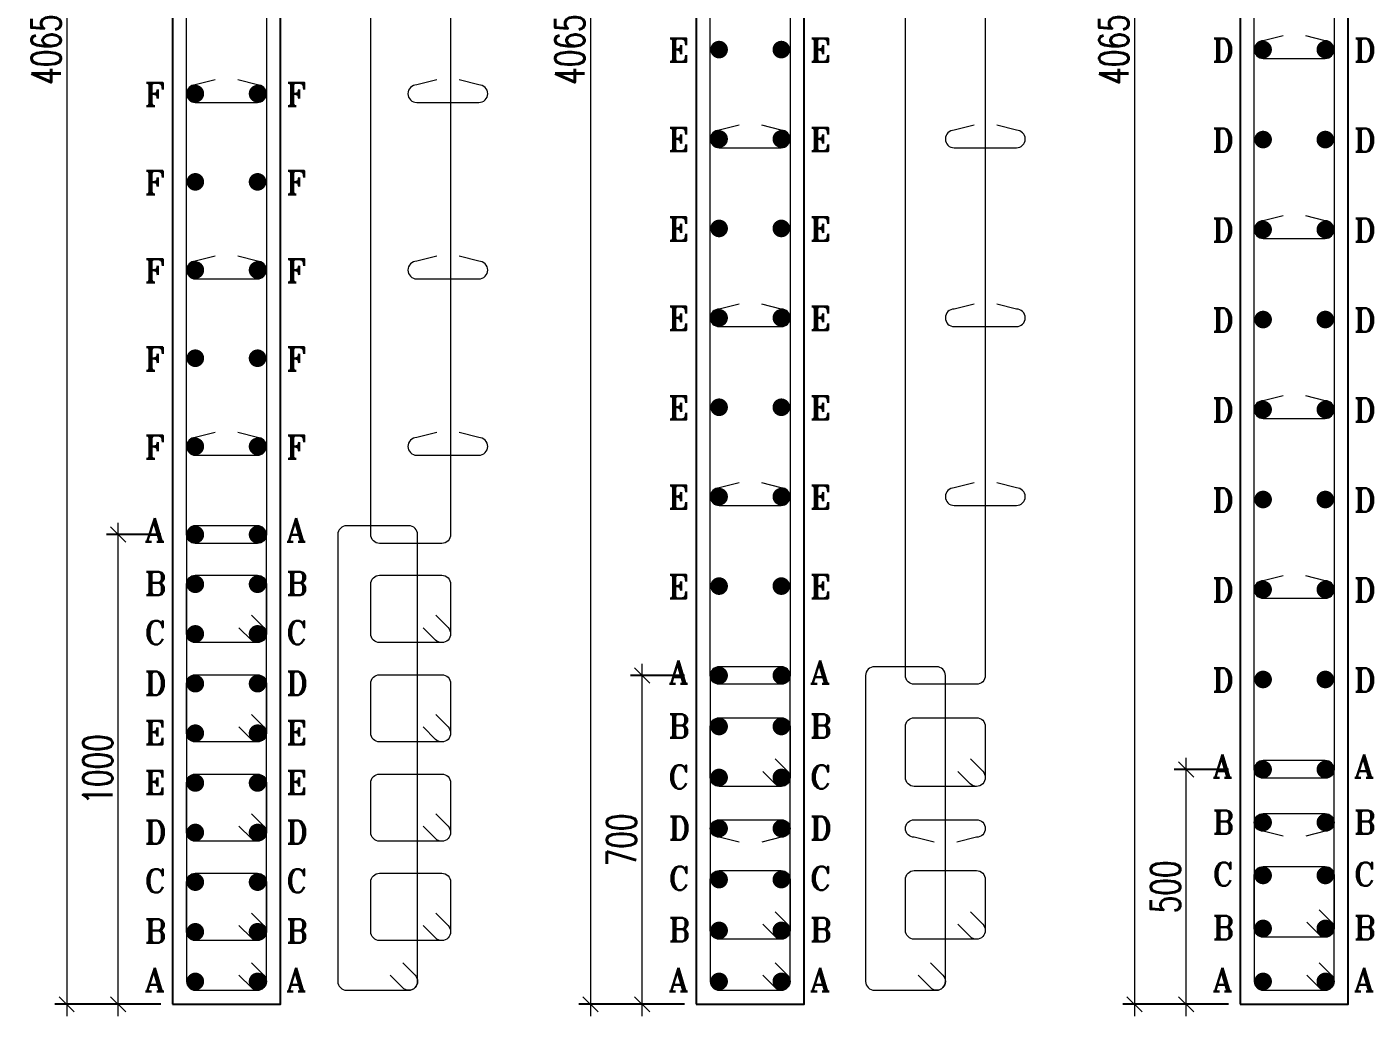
# Model space of a CAD drawing. Header units: millimetres. Extents: x 1123469 to 1752051, y -126924 to 196924.
# Drawn here: x 1589456 to 1600922, y -111796 to -103373 of the extents above; entities that cross this region are included whole.
import ezdxf

# ---------------------------------------------------------------- set-up
doc = ezdxf.new("R2010")
doc.units = ezdxf.units.MM
doc.header["$LTSCALE"] = 500
doc.header["$MEASUREMENT"] = 0
doc.header["$PDMODE"] = 34
doc.layers.get('Defpoints').update_dxf_attribs({"lineweight": 0})
doc.layers.add('DIAMENTION', color=1, linetype='Continuous', lineweight=0)
doc.layers.add('STEEL', color=7, linetype='Continuous', lineweight=20)
for name, color, linetype in [('Reinf', 4, 'Continuous'), ('S-TEXT', 3, 'Continuous'), ('TOWER AREA COLUMN.', 6, 'Continuous')]:
    doc.layers.add(name, color=color, linetype=linetype)
doc.styles.add('2MM', font='romans.shx', dxfattribs={"width": 0.7})
doc.styles.add('ROMANT', font='romant__.ttf', dxfattribs={"width": 0.9, "height": 600})
doc.dimstyles.new('SHUIB', dxfattribs={"dimtxt": 200, "dimasz": 180, "dimexe": 100, "dimexo": 250, "dimgap": 50, "dimtad": 2, "dimdec": 0, "dimzin": 1, "dimdsep": 46, "dimtxsty": '2MM', "dimblk": 'OBLIQUE', "dimcen": 0, "dimdle": 100, "dimclrd": 1, "dimclre": 1, "dimclrt": 3, "dimadec": 0, "dimazin": 0, "dimtfac": 1, "dimtdec": 0, "dimtix": 1, "dimtmove": 2, "dimatfit": 3, "dimfxl": 1, "dimtolj": 1, "dimlwd": -1, "dimarcsym": 0})

# ---------------------------------------------------------------- blocks, each defined once
blk = doc.blocks.new('_Oblique')
at = {"color": 0, "linetype": 'ByBlock', "lineweight": -2}
blk.add_line((-0.5, -0.5), (0.5, 0.5), dxfattribs=at)
blk = doc.blocks.new('*D299')
at = {"layer": 'Defpoints', "color": 0, "ltscale": 100, "transparency": 16777216}
for p in [(1590696, -95436), (1589795, -111696), (1590696, -111696)]:
    blk.add_point(p, dxfattribs=at)
at = {"layer": 'DIAMENTION', "color": 1, "ltscale": 100, "transparency": 16777216}
blk.add_line((1589795, -95336), (1589795, -111796), dxfattribs=at)
at = {"layer": 'DIAMENTION', "color": 1, "lineweight": -2, "ltscale": 100, "transparency": 16777216}
for p, q in [((1590596, -95436), (1589695, -95436)), ((1590596, -111696), (1589695, -111696))]:
    blk.add_line(p, q, dxfattribs=at)
at = {"layer": 'DIAMENTION', "color": 1, "ltscale": 100, "transparency": 16777216, "xscale": 130, "yscale": 130, "zscale": 130}
for p, rotation in [((1589795, -95436), 90), ((1589795, -111696), 270)]:
    blk.add_blockref('_Oblique', p, dxfattribs=dict(at, rotation=rotation))
at = {"layer": 'DIAMENTION', "color": 3, "ltscale": 100, "transparency": 16777216, "insert": (1589620, -103566), "char_height": 250, "attachment_point": 5, "rotation": 90, "style": '2MM'}
blk.add_mtext('\\A1;4065', dxfattribs=at)
blk = doc.blocks.new('*D797')
at = {"layer": 'Defpoints', "color": 0, "ltscale": 100, "transparency": 16777216}
for p in [(1595157, -95436), (1594256, -111696), (1595157, -111696)]:
    blk.add_point(p, dxfattribs=at)
at = {"layer": 'DIAMENTION', "color": 1, "ltscale": 100, "transparency": 16777216}
blk.add_line((1594256, -95336), (1594256, -111796), dxfattribs=at)
at = {"layer": 'DIAMENTION', "color": 1, "lineweight": -2, "ltscale": 100, "transparency": 16777216}
for p, q in [((1595057, -95436), (1594156, -95436)), ((1595057, -111696), (1594156, -111696))]:
    blk.add_line(p, q, dxfattribs=at)
at = {"layer": 'DIAMENTION', "color": 1, "ltscale": 100, "transparency": 16777216, "xscale": 130, "yscale": 130, "zscale": 130}
for p, rotation in [((1594256, -95436), 90), ((1594256, -111696), 270)]:
    blk.add_blockref('_Oblique', p, dxfattribs=dict(at, rotation=rotation))
at = {"layer": 'DIAMENTION', "color": 3, "ltscale": 100, "transparency": 16777216, "insert": (1594081, -103566), "char_height": 250, "attachment_point": 5, "rotation": 90, "style": '2MM'}
blk.add_mtext('\\A1;4065', dxfattribs=at)
blk = doc.blocks.new('*D819')
at = {"layer": 'Defpoints', "color": 0, "ltscale": 100, "transparency": 16777216}
for p in [(1590234, -107696), (1590696, -107696), (1590696, -111696)]:
    blk.add_point(p, dxfattribs=at)
at = {"layer": 'DIAMENTION', "color": 1, "ltscale": 100, "transparency": 16777216}
blk.add_line((1590234, -111796), (1590234, -107596), dxfattribs=at)
at = {"layer": 'DIAMENTION', "color": 1, "lineweight": -2, "ltscale": 100, "transparency": 16777216}
for p, q in [((1590596, -107696), (1590134, -107696)), ((1590596, -111696), (1590134, -111696))]:
    blk.add_line(p, q, dxfattribs=at)
at = {"layer": 'DIAMENTION', "color": 1, "ltscale": 100, "transparency": 16777216, "xscale": 130, "yscale": 130, "zscale": 130}
for p, rotation in [((1590234, -107696), 90), ((1590234, -111696), 270)]:
    blk.add_blockref('_Oblique', p, dxfattribs=dict(at, rotation=rotation))
at = {"layer": 'DIAMENTION', "color": 3, "ltscale": 100, "transparency": 16777216, "insert": (1590059, -109696), "char_height": 250, "attachment_point": 5, "rotation": 90, "style": '2MM'}
blk.add_mtext('\\A1;1000', dxfattribs=at)
blk = doc.blocks.new('*D820')
at = {"layer": 'Defpoints', "color": 0, "ltscale": 100, "transparency": 16777216}
for p in [(1594696, -108896), (1595157, -108896), (1595157, -111696)]:
    blk.add_point(p, dxfattribs=at)
at = {"layer": 'DIAMENTION', "color": 1, "ltscale": 100, "transparency": 16777216}
blk.add_line((1594696, -111796), (1594696, -108796), dxfattribs=at)
at = {"layer": 'DIAMENTION', "color": 1, "lineweight": -2, "ltscale": 100, "transparency": 16777216}
for p, q in [((1595057, -108896), (1594596, -108896)), ((1595057, -111696), (1594596, -111696))]:
    blk.add_line(p, q, dxfattribs=at)
at = {"layer": 'DIAMENTION', "color": 1, "ltscale": 100, "transparency": 16777216, "xscale": 130, "yscale": 130, "zscale": 130}
for p, rotation in [((1594696, -108896), 90), ((1594696, -111696), 270)]:
    blk.add_blockref('_Oblique', p, dxfattribs=dict(at, rotation=rotation))
at = {"layer": 'DIAMENTION', "color": 3, "ltscale": 100, "transparency": 16777216, "insert": (1594521, -110296), "char_height": 250, "attachment_point": 5, "rotation": 90, "style": '2MM'}
blk.add_mtext('\\A1;700', dxfattribs=at)
blk = doc.blocks.new('*D1258')
at = {"layer": 'Defpoints', "color": 0, "ltscale": 100, "transparency": 16777216}
for p in [(1599790, -95436), (1598890, -111696), (1599790, -111696)]:
    blk.add_point(p, dxfattribs=at)
at = {"layer": 'DIAMENTION', "color": 1, "ltscale": 100, "transparency": 16777216}
blk.add_line((1598890, -95336), (1598890, -111796), dxfattribs=at)
at = {"layer": 'DIAMENTION', "color": 1, "lineweight": -2, "ltscale": 100, "transparency": 16777216}
for p, q in [((1599690, -95436), (1598790, -95436)), ((1599690, -111696), (1598790, -111696))]:
    blk.add_line(p, q, dxfattribs=at)
at = {"layer": 'DIAMENTION', "color": 1, "ltscale": 100, "transparency": 16777216, "xscale": 130, "yscale": 130, "zscale": 130}
for p, rotation in [((1598890, -95436), 90), ((1598890, -111696), 270)]:
    blk.add_blockref('_Oblique', p, dxfattribs=dict(at, rotation=rotation))
at = {"layer": 'DIAMENTION', "color": 3, "ltscale": 100, "transparency": 16777216, "insert": (1598715, -103566), "char_height": 250, "attachment_point": 5, "rotation": 90, "style": '2MM'}
blk.add_mtext('\\A1;4065', dxfattribs=at)
blk = doc.blocks.new('*D1256')
at = {"layer": 'Defpoints', "color": 0, "ltscale": 100, "transparency": 16777216}
for p in [(1599329, -109696), (1599790, -109696), (1599790, -111696)]:
    blk.add_point(p, dxfattribs=at)
at = {"layer": 'DIAMENTION', "color": 1, "ltscale": 100, "transparency": 16777216}
blk.add_line((1599329, -111796), (1599329, -109596), dxfattribs=at)
at = {"layer": 'DIAMENTION', "color": 1, "lineweight": -2, "ltscale": 100, "transparency": 16777216}
for p, q in [((1599690, -109696), (1599229, -109696)), ((1599690, -111696), (1599229, -111696))]:
    blk.add_line(p, q, dxfattribs=at)
at = {"layer": 'DIAMENTION', "color": 1, "ltscale": 100, "transparency": 16777216, "xscale": 130, "yscale": 130, "zscale": 130}
for p, rotation in [((1599329, -109696), 90), ((1599329, -111696), 270)]:
    blk.add_blockref('_Oblique', p, dxfattribs=dict(at, rotation=rotation))
at = {"layer": 'DIAMENTION', "color": 3, "ltscale": 100, "transparency": 16777216, "insert": (1599154, -110696), "char_height": 250, "attachment_point": 5, "rotation": 90, "style": '2MM'}
blk.add_mtext('\\A1;500', dxfattribs=at)

msp = doc.modelspace()

# ---------------------------------------------------------------- linework, layer by layer
at = {"layer": 'Reinf', "color": 4, "linetype": 'ByBlock', "const_width": 75}
for points in [[(1595351.8, -103528.6, 1), (1595351.8, -103603.6, 1)], [(1595881.8, -103528.6, -1), (1595881.8, -103603.6, -1)], [(1599985.3, -103528.6, 1), (1599985.3, -103603.6, 1)], [(1600515.3, -103528.6, -1), (1600515.3, -103603.6, -1)], [(1590890.6, -103904, 1), (1590890.6, -103979, 1)], [(1591420.6, -103904, -1), (1591420.6, -103979, -1)], [(1595351.8, -104290, 1), (1595351.8, -104365, 1)], [(1595881.8, -104290, -1), (1595881.8, -104365, -1)], [(1599985.3, -104294.8, 1), (1599985.3, -104369.8, 1)], [(1600515.3, -104294.8, -1), (1600515.3, -104369.8, -1)], [(1590890.6, -104654.9, 1), (1590890.6, -104729.9, 1)], [(1591420.6, -104654.9, -1), (1591420.6, -104729.9, -1)], [(1595351.8, -105051.4, 1), (1595351.8, -105126.4, 1)], [(1595881.8, -105051.4, -1), (1595881.8, -105126.4, -1)], [(1599985.3, -105061.1, 1), (1599985.3, -105136.1, 1)], [(1600515.3, -105061.1, -1), (1600515.3, -105136.1, -1)], [(1590890.6, -105405.8, 1), (1590890.6, -105480.8, 1)], [(1591420.6, -105405.8, -1), (1591420.6, -105480.8, -1)], [(1595351.8, -105812.9, 1), (1595351.8, -105887.9, 1)], [(1595881.8, -105812.9, -1), (1595881.8, -105887.9, -1)], [(1599985.3, -105827.3, 1), (1599985.3, -105902.3, 1)], [(1600515.3, -105827.3, -1), (1600515.3, -105902.3, -1)], [(1590890.6, -106156.8, 1), (1590890.6, -106231.8, 1)], [(1591420.6, -106156.8, -1), (1591420.6, -106231.8, -1)], [(1595351.8, -106574.3, 1), (1595351.8, -106649.3, 1)], [(1595881.8, -106574.3, -1), (1595881.8, -106649.3, -1)], [(1599985.3, -106593.6, 1), (1599985.3, -106668.6, 1)], [(1600515.3, -106593.6, -1), (1600515.3, -106668.6, -1)], [(1590890.6, -106907.7, 1), (1590890.6, -106982.7, 1)], [(1591420.6, -106907.7, -1), (1591420.6, -106982.7, -1)], [(1595351.8, -107335.7, 1), (1595351.8, -107410.7, 1)], [(1595881.8, -107335.7, -1), (1595881.8, -107410.7, -1)], [(1599985.3, -107359.8, 1), (1599985.3, -107434.8, 1)], [(1600515.3, -107359.8, -1), (1600515.3, -107434.8, -1)], [(1590890.6, -107733.6, -1), (1590890.6, -107658.6, -1)], [(1591420.6, -107733.6, 1), (1591420.6, -107658.6, 1)], [(1590890.6, -108156.4, -1), (1590890.6, -108081.4, -1)], [(1591420.6, -108156.4, 1), (1591420.6, -108081.4, 1)], [(1595351.8, -108097.1, 1), (1595351.8, -108172.1, 1)], [(1595881.8, -108097.1, -1), (1595881.8, -108172.1, -1)], [(1599985.3, -108126.1, 1), (1599985.3, -108201.1, 1)], [(1600515.3, -108126.1, -1), (1600515.3, -108201.1, -1)], [(1590890.6, -108579.1, -1), (1590890.6, -108504.1, -1)], [(1591420.6, -108579.1, 1), (1591420.6, -108504.1, 1)], [(1590890.6, -109003, -1), (1590890.6, -108928, -1)], [(1591420.6, -109003, 1), (1591420.6, -108928, 1)], [(1595351.8, -108933.6, -1), (1595351.8, -108858.6, -1)], [(1595881.8, -108933.6, 1), (1595881.8, -108858.6, 1)], [(1599985.3, -108892.3, 1), (1599985.3, -108967.3, 1)], [(1600515.3, -108892.3, -1), (1600515.3, -108967.3, -1)], [(1595351.8, -109367.7, -1), (1595351.8, -109292.7, -1)], [(1595881.8, -109367.7, 1), (1595881.8, -109292.7, 1)], [(1590890.6, -109424.7, -1), (1590890.6, -109349.7, -1)], [(1591420.6, -109424.7, 1), (1591420.6, -109349.7, 1)], [(1595351.8, -109801.9, -1), (1595351.8, -109726.9, -1)], [(1595881.8, -109801.9, 1), (1595881.8, -109726.9, 1)], [(1599985.3, -109733.6, -1), (1599985.3, -109658.6, -1)], [(1600515.3, -109733.6, 1), (1600515.3, -109658.6, 1)], [(1590890.6, -109848.6, -1), (1590890.6, -109773.6, -1)], [(1591420.6, -109848.6, 1), (1591420.6, -109773.6, 1)], [(1590890.6, -110270.2, -1), (1590890.6, -110195.2, -1)], [(1591420.6, -110270.2, 1), (1591420.6, -110195.2, 1)], [(1595351.8, -110236.1, -1), (1595351.8, -110161.1, -1)], [(1595881.8, -110236.1, 1), (1595881.8, -110161.1, 1)], [(1599985.3, -110184.8, -1), (1599985.3, -110109.8, -1)], [(1600515.3, -110184.8, 1), (1600515.3, -110109.8, 1)], [(1599985.3, -110636.1, -1), (1599985.3, -110561.1, -1)], [(1600515.3, -110636.1, 1), (1600515.3, -110561.1, 1)], [(1590890.6, -110693, -1), (1590890.6, -110618, -1)], [(1591420.6, -110693, 1), (1591420.6, -110618, 1)], [(1595351.8, -110671.4, -1), (1595351.8, -110596.4, -1)], [(1595881.8, -110671.4, 1), (1595881.8, -110596.4, 1)], [(1599985.3, -111087.3, -1), (1599985.3, -111012.3, -1)], [(1600515.3, -111087.3, 1), (1600515.3, -111012.3, 1)], [(1590890.6, -111115.8, -1), (1590890.6, -111040.8, -1)], [(1591420.6, -111115.8, 1), (1591420.6, -111040.8, 1)], [(1595351.8, -111104.4, -1), (1595351.8, -111029.4, -1)], [(1595881.8, -111104.4, 1), (1595881.8, -111029.4, 1)], [(1590890.6, -111463.6, 1), (1590890.6, -111538.6, 1)], [(1591420.6, -111463.6, -1), (1591420.6, -111538.6, -1)], [(1595351.8, -111463.6, 1), (1595351.8, -111538.6, 1)], [(1595881.8, -111463.6, -1), (1595881.8, -111538.6, -1)], [(1599985.3, -111463.6, 1), (1599985.3, -111538.6, 1)], [(1600515.3, -111463.6, -1), (1600515.3, -111538.6, -1)]]:
    msp.add_lwpolyline(points, format="xyb", close=True, dxfattribs=at)
at = {"layer": 'STEEL', "color": 4, "linetype": 'ByBlock'}
for points in [[(1599985.3, -97361.1), (1600515.3, -97361.1, -0.4142136), (1600590.3, -97436.1), (1600590.3, -109696.1, -0.4142136), (1600515.3, -109771.1), (1599985.3, -109771.1, -0.4142136), (1599910.3, -109696.1), (1599910.3, -97436.1, -0.4142136)], [(1595351.8, -98161.1), (1595881.8, -98161.1, -0.4142136), (1595956.8, -98236.1), (1595956.8, -108896.1, -0.4142136), (1595881.8, -108971.1), (1595351.8, -108971.1, -0.4142136), (1595276.8, -108896.1), (1595276.8, -98236.1, -0.4142136)], [(1597014.2, -98161.1), (1597544.2, -98161.1, -0.4142136), (1597619.2, -98236.1), (1597619.2, -108896.1, -0.4142136), (1597544.2, -108971.1), (1597014.2, -108971.1, -0.4142136), (1596939.2, -108896.1), (1596939.2, -98236.1, -0.4142136)], [(1590890.6, -99361.1), (1591420.6, -99361.1, -0.4142136), (1591495.6, -99436.1), (1591495.6, -107696.1, -0.4142136), (1591420.6, -107771.1), (1590890.6, -107771.1, -0.4142136), (1590815.6, -107696.1), (1590815.6, -99436.1, -0.4142136)], [(1592460.1, -99361.1), (1592990.1, -99361.1, -0.4142136), (1593065.1, -99436.1), (1593065.1, -107696.1, -0.4142136), (1592990.1, -107771.1), (1592460.1, -107771.1, -0.4142136), (1592385.1, -107696.1), (1592385.1, -99436.1, -0.4142136)], [(1590890.6, -111576.1), (1591420.6, -111576.1, 0.4142136), (1591495.6, -111501.1), (1591495.6, -107696.1, 0.4142136), (1591420.6, -107621.1), (1590890.6, -107621.1, 0.4142136), (1590815.6, -107696.1), (1590815.6, -111501.1, 0.4142136)], [(1592179.1, -111576.1), (1592709.1, -111576.1, 0.4142136), (1592784.1, -111501.1), (1592784.1, -107696.1, 0.4142136), (1592709.1, -107621.1), (1592179.1, -107621.1, 0.4142136), (1592104.1, -107696.1), (1592104.1, -111501.1, 0.4142136)], [(1590890.6, -108042.7), (1591420.6, -108042.7, -0.4142136), (1591495.6, -108117.7), (1591495.6, -108541.1, -0.4142136), (1591420.6, -108616.1), (1590890.6, -108616.1, -0.4142136), (1590815.6, -108541.1), (1590815.6, -108117.7, -0.4142136)], [(1592460.1, -108042.7), (1592990.1, -108042.7, -0.4142136), (1593065.1, -108117.7), (1593065.1, -108541.1, -0.4142136), (1592990.1, -108616.1), (1592460.1, -108616.1, -0.4142136), (1592385.1, -108541.1), (1592385.1, -108117.7, -0.4142136)], [(1590890.6, -108889.4), (1591420.6, -108889.4, -0.4142136), (1591495.6, -108964.4), (1591495.6, -109386.6, -0.4142136), (1591420.6, -109461.6), (1590890.6, -109461.6, -0.4142136), (1590815.6, -109386.6), (1590815.6, -108964.4, -0.4142136)], [(1592460.1, -108889.4), (1592990.1, -108889.4, -0.4142136), (1593065.1, -108964.4), (1593065.1, -109386.6, -0.4142136), (1592990.1, -109461.6), (1592460.1, -109461.6, -0.4142136), (1592385.1, -109386.6), (1592385.1, -108964.4, -0.4142136)], [(1595351.8, -111576.1), (1595881.8, -111576.1, 0.4142136), (1595956.8, -111501.1), (1595956.8, -108896.1, 0.4142136), (1595881.8, -108821.1), (1595351.8, -108821.1, 0.4142136), (1595276.8, -108896.1), (1595276.8, -111501.1, 0.4142136)], [(1596674.5, -111576.1), (1597204.5, -111576.1, 0.4142136), (1597279.5, -111501.1), (1597279.5, -108896.1, 0.4142136), (1597204.5, -108821.1), (1596674.5, -108821.1, 0.4142136), (1596599.5, -108896.1), (1596599.5, -111501.1, 0.4142136)], [(1595351.8, -109255.2), (1595881.8, -109255.2, -0.4142136), (1595956.8, -109330.2), (1595956.8, -109765, -0.4142136), (1595881.8, -109840), (1595351.8, -109840, -0.4142136), (1595276.8, -109765), (1595276.8, -109330.2, -0.4142136)], [(1597014.2, -109255.2), (1597544.2, -109255.2, -0.4142136), (1597619.2, -109330.2), (1597619.2, -109765, -0.4142136), (1597544.2, -109840), (1597014.2, -109840, -0.4142136), (1596939.2, -109765), (1596939.2, -109330.2, -0.4142136)], [(1599985.3, -111576.1), (1600515.3, -111576.1, 0.4142136), (1600590.3, -111501.1), (1600590.3, -109696.1, 0.4142136), (1600515.3, -109621.1), (1599985.3, -109621.1, 0.4142136), (1599910.3, -109696.1), (1599910.3, -111501.1, 0.4142136)], [(1590890.6, -109735), (1591420.6, -109735, -0.4142136), (1591495.6, -109810), (1591495.6, -110232.2, -0.4142136), (1591420.6, -110307.2), (1590890.6, -110307.2, -0.4142136), (1590815.6, -110232.2), (1590815.6, -109810, -0.4142136)], [(1592460.1, -109735), (1592990.1, -109735, -0.4142136), (1593065.1, -109810), (1593065.1, -110232.2, -0.4142136), (1592990.1, -110307.2), (1592460.1, -110307.2, -0.4142136), (1592385.1, -110232.2), (1592385.1, -109810, -0.4142136)], [(1599985.3, -110522.5), (1600515.3, -110522.5, -0.4142136), (1600590.3, -110597.5), (1600590.3, -111049.3, -0.4142136), (1600515.3, -111124.3), (1599985.3, -111124.3, -0.4142136), (1599910.3, -111049.3), (1599910.3, -110597.5, -0.4142136)], [(1590890.6, -110579.4), (1591420.6, -110579.4, -0.4142136), (1591495.6, -110654.4), (1591495.6, -111077.7, -0.4142136), (1591420.6, -111152.7), (1590890.6, -111152.7, -0.4142136), (1590815.6, -111077.7), (1590815.6, -110654.4, -0.4142136)], [(1592460.1, -110579.4), (1592990.1, -110579.4, -0.4142136), (1593065.1, -110654.4), (1593065.1, -111077.7, -0.4142136), (1592990.1, -111152.7), (1592460.1, -111152.7, -0.4142136), (1592385.1, -111077.7), (1592385.1, -110654.4, -0.4142136)], [(1595351.8, -110557.7), (1595881.8, -110557.7, -0.4142136), (1595956.8, -110632.7), (1595956.8, -111066.4, -0.4142136), (1595881.8, -111141.4), (1595351.8, -111141.4, -0.4142136), (1595276.8, -111066.4), (1595276.8, -110632.7, -0.4142136)], [(1597014.2, -110557.7), (1597544.2, -110557.7, -0.4142136), (1597619.2, -110632.7), (1597619.2, -111066.4, -0.4142136), (1597544.2, -111141.4), (1597014.2, -111141.4, -0.4142136), (1596939.2, -111066.4), (1596939.2, -110632.7, -0.4142136)]]:
    msp.add_lwpolyline(points, format="xyb", close=True, dxfattribs=at)
for points in [[(1600155.6, -103448.9), (1599985.3, -103491.1, 0.4142136), (1599910.3, -103566.1), (1599910.3, -103566.1, 0.4142136), (1599985.3, -103641.1), (1600515.3, -103641.1, 0.4142136), (1600590.3, -103566.1), (1600590.3, -103566.1, 0.4142136), (1600515.3, -103491.1), (1600348, -103448.9)], [(1591060.9, -103824.3), (1590890.6, -103866.5, 0.4142136), (1590815.6, -103941.5), (1590815.6, -103941.5, 0.4142136), (1590890.6, -104016.5), (1591420.6, -104016.5, 0.4142136), (1591495.6, -103941.5), (1591495.6, -103941.5, 0.4142136), (1591420.6, -103866.5), (1591253.3, -103824.3)], [(1592946.5, -103824.3), (1592776.2, -103866.5, 0.4142136), (1592701.2, -103941.5), (1592701.2, -103941.5, 0.4142136), (1592776.2, -104016.5), (1593306.2, -104016.5, 0.4142136), (1593381.2, -103941.5), (1593381.2, -103941.5, 0.4142136), (1593306.2, -103866.5), (1593139, -103824.3)], [(1595522.1, -104210.3), (1595351.8, -104252.5, 0.4142136), (1595276.8, -104327.5), (1595276.8, -104327.5, 0.4142136), (1595351.8, -104402.5), (1595881.8, -104402.5, 0.4142136), (1595956.8, -104327.5), (1595956.8, -104327.5, 0.4142136), (1595881.8, -104252.5), (1595714.6, -104210.3)], [(1597524.4, -104210.3), (1597354.1, -104252.5, 0.4142136), (1597279.1, -104327.5), (1597279.1, -104327.5, 0.4142136), (1597354.1, -104402.5), (1597884.1, -104402.5, 0.4142136), (1597959.1, -104327.5), (1597959.1, -104327.5, 0.4142136), (1597884.1, -104252.5), (1597716.8, -104210.3)], [(1600155.6, -104981.4), (1599985.3, -105023.6, 0.4142136), (1599910.3, -105098.6), (1599910.3, -105098.6, 0.4142136), (1599985.3, -105173.6), (1600515.3, -105173.6, 0.4142136), (1600590.3, -105098.6), (1600590.3, -105098.6, 0.4142136), (1600515.3, -105023.6), (1600348, -104981.4)], [(1591060.9, -105326.1), (1590890.6, -105368.3, 0.4142136), (1590815.6, -105443.3), (1590815.6, -105443.3, 0.4142136), (1590890.6, -105518.3), (1591420.6, -105518.3, 0.4142136), (1591495.6, -105443.3), (1591495.6, -105443.3, 0.4142136), (1591420.6, -105368.3), (1591253.3, -105326.1)], [(1592946.5, -105326.1), (1592776.2, -105368.3, 0.4142136), (1592701.2, -105443.3), (1592701.2, -105443.3, 0.4142136), (1592776.2, -105518.3), (1593306.2, -105518.3, 0.4142136), (1593381.2, -105443.3), (1593381.2, -105443.3, 0.4142136), (1593306.2, -105368.3), (1593139, -105326.1)], [(1595522.1, -105733.1), (1595351.8, -105775.4, 0.4142136), (1595276.8, -105850.4), (1595276.8, -105850.4, 0.4142136), (1595351.8, -105925.4), (1595881.8, -105925.4, 0.4142136), (1595956.8, -105850.4), (1595956.8, -105850.4, 0.4142136), (1595881.8, -105775.4), (1595714.6, -105733.1)], [(1597524.4, -105733.1), (1597354.1, -105775.4, 0.4142136), (1597279.1, -105850.4), (1597279.1, -105850.4, 0.4142136), (1597354.1, -105925.4), (1597884.1, -105925.4, 0.4142136), (1597959.1, -105850.4), (1597959.1, -105850.4, 0.4142136), (1597884.1, -105775.4), (1597716.8, -105733.1)], [(1600155.6, -106513.9), (1599985.3, -106556.1, 0.4142136), (1599910.3, -106631.1), (1599910.3, -106631.1, 0.4142136), (1599985.3, -106706.1), (1600515.3, -106706.1, 0.4142136), (1600590.3, -106631.1), (1600590.3, -106631.1, 0.4142136), (1600515.3, -106556.1), (1600348, -106513.9)], [(1591060.9, -106828), (1590890.6, -106870.2, 0.4142136), (1590815.6, -106945.2), (1590815.6, -106945.2, 0.4142136), (1590890.6, -107020.2), (1591420.6, -107020.2, 0.4142136), (1591495.6, -106945.2), (1591495.6, -106945.2, 0.4142136), (1591420.6, -106870.2), (1591253.3, -106828)], [(1592946.5, -106828), (1592776.2, -106870.2, 0.4142136), (1592701.2, -106945.2), (1592701.2, -106945.2, 0.4142136), (1592776.2, -107020.2), (1593306.2, -107020.2, 0.4142136), (1593381.2, -106945.2), (1593381.2, -106945.2, 0.4142136), (1593306.2, -106870.2), (1593139, -106828)], [(1595522.1, -107256), (1595351.8, -107298.2, 0.4142136), (1595276.8, -107373.2), (1595276.8, -107373.2, 0.4142136), (1595351.8, -107448.2), (1595881.8, -107448.2, 0.4142136), (1595956.8, -107373.2), (1595956.8, -107373.2, 0.4142136), (1595881.8, -107298.2), (1595714.6, -107256)], [(1597524.4, -107256), (1597354.1, -107298.2, 0.4142136), (1597279.1, -107373.2), (1597279.1, -107373.2, 0.4142136), (1597354.1, -107448.2), (1597884.1, -107448.2, 0.4142136), (1597959.1, -107373.2), (1597959.1, -107373.2, 0.4142136), (1597884.1, -107298.2), (1597716.8, -107256)], [(1600155.6, -108046.4), (1599985.3, -108088.6, 0.4142136), (1599910.3, -108163.6), (1599910.3, -108163.6, 0.4142136), (1599985.3, -108238.6), (1600515.3, -108238.6, 0.4142136), (1600590.3, -108163.6), (1600590.3, -108163.6, 0.4142136), (1600515.3, -108088.6), (1600348, -108046.4)], [(1591368.6, -108382.8), (1591473.8, -108488, -0.4142136), (1591473.8, -108594.1), (1591473.8, -108594.1, -0.4142136), (1591367.7, -108594.1), (1591262.5, -108488.9)], [(1592938.1, -108382.8), (1593043.3, -108488, -0.4142136), (1593043.3, -108594.1), (1593043.3, -108594.1, -0.4142136), (1592937.2, -108594.1), (1592832, -108488.9)], [(1591368.6, -109228.4), (1591473.8, -109333.6, -0.4142136), (1591473.8, -109439.7), (1591473.8, -109439.7, -0.4142136), (1591367.7, -109439.7), (1591262.5, -109334.4)], [(1592938.1, -109228.4), (1593043.3, -109333.6, -0.4142136), (1593043.3, -109439.7), (1593043.3, -109439.7, -0.4142136), (1592937.2, -109439.7), (1592832, -109334.4)], [(1595829.8, -109606.7), (1595935, -109711.9, -0.4142136), (1595935, -109818), (1595935, -109818, -0.4142136), (1595828.9, -109818), (1595723.7, -109712.8)], [(1597492.1, -109606.7), (1597597.3, -109711.9, -0.4142136), (1597597.3, -109818), (1597597.3, -109818, -0.4142136), (1597491.3, -109818), (1597386, -109712.8)], [(1591368.6, -110073.9), (1591473.8, -110179.2, -0.4142136), (1591473.8, -110285.2), (1591473.8, -110285.2, -0.4142136), (1591367.7, -110285.2), (1591262.5, -110180)], [(1592938.1, -110073.9), (1593043.3, -110179.2, -0.4142136), (1593043.3, -110285.2), (1593043.3, -110285.2, -0.4142136), (1592937.2, -110285.2), (1592832, -110180)], [(1595522.1, -110315.8), (1595351.8, -110273.6, -0.4142136), (1595276.8, -110198.6), (1595276.8, -110198.6, -0.4142136), (1595351.8, -110123.6), (1595881.8, -110123.6, -0.4142136), (1595956.8, -110198.6), (1595956.8, -110198.6, -0.4142136), (1595881.8, -110273.6), (1595714.6, -110315.8)], [(1597184.4, -110315.8), (1597014.2, -110273.6, -0.4142136), (1596939.2, -110198.6), (1596939.2, -110198.6, -0.4142136), (1597014.2, -110123.6), (1597544.2, -110123.6, -0.4142136), (1597619.2, -110198.6), (1597619.2, -110198.6, -0.4142136), (1597544.2, -110273.6), (1597376.9, -110315.8)], [(1600155.6, -110264.5), (1599985.3, -110222.3, -0.4142136), (1599910.3, -110147.3), (1599910.3, -110147.3, -0.4142136), (1599985.3, -110072.3), (1600515.3, -110072.3, -0.4142136), (1600590.3, -110147.3), (1600590.3, -110147.3, -0.4142136), (1600515.3, -110222.3), (1600348, -110264.5)], [(1591368.6, -110919.5), (1591473.8, -111024.7, -0.4142136), (1591473.8, -111130.8), (1591473.8, -111130.8, -0.4142136), (1591367.7, -111130.8), (1591262.5, -111025.6)], [(1592938.1, -110919.5), (1593043.3, -111024.7, -0.4142136), (1593043.3, -111130.8), (1593043.3, -111130.8, -0.4142136), (1592937.2, -111130.8), (1592832, -111025.6)], [(1595829.8, -110908.1), (1595935, -111013.3, -0.4142136), (1595935, -111119.4), (1595935, -111119.4, -0.4142136), (1595828.9, -111119.4), (1595723.7, -111014.2)], [(1597492.1, -110908.1), (1597597.3, -111013.3, -0.4142136), (1597597.3, -111119.4), (1597597.3, -111119.4, -0.4142136), (1597491.3, -111119.4), (1597386, -111014.2)], [(1600463.2, -110891), (1600568.4, -110996.2, -0.4142136), (1600568.4, -111102.3), (1600568.4, -111102.3, -0.4142136), (1600462.4, -111102.3), (1600357.2, -110997.1)], [(1591368.6, -111342.8), (1591473.8, -111448, -0.4142136), (1591473.8, -111554.1), (1591473.8, -111554.1, -0.4142136), (1591367.7, -111554.1), (1591262.5, -111448.9)], [(1592657.1, -111342.8), (1592762.3, -111448, -0.4142136), (1592762.3, -111554.1), (1592762.3, -111554.1, -0.4142136), (1592656.3, -111554.1), (1592551, -111448.9)], [(1595829.8, -111342.8), (1595935, -111448, -0.4142136), (1595935, -111554.1), (1595935, -111554.1, -0.4142136), (1595828.9, -111554.1), (1595723.7, -111448.9)], [(1597152.5, -111342.8), (1597257.7, -111448, -0.4142136), (1597257.7, -111554.1), (1597257.7, -111554.1, -0.4142136), (1597151.6, -111554.1), (1597046.4, -111448.9)], [(1600463.2, -111342.8), (1600568.4, -111448, -0.4142136), (1600568.4, -111554.1), (1600568.4, -111554.1, -0.4142136), (1600462.4, -111554.1), (1600357.2, -111448.9)]]:
    msp.add_lwpolyline(points, format="xyb", dxfattribs=at)
at = {"layer": 'TOWER AREA COLUMN.', "color": 3}
for points in [[(1590695.6, -111696.1), (1591615.6, -111696.1), (1591615.6, -95436.1), (1590695.6, -95436.1)], [(1595156.8, -111696.1), (1596076.8, -111696.1), (1596076.8, -95436.1), (1595156.8, -95436.1)], [(1599790.3, -111696.1), (1600710.3, -111696.1), (1600710.3, -95436.1), (1599790.3, -95436.1)]]:
    msp.add_lwpolyline(points, close=True, dxfattribs=at)

# ---------------------------------------------------------------- texts
at = {"layer": 'S-TEXT', "color": 1, "style": 'ROMANT'}
for s, p in [('E', (1594917.9, -103670.5, 0)), ('E', (1596125.7, -103670.5, 0)), ('D', (1599551.3, -103670.5, 0)), ('D', (1600759.1, -103670.5, 0)), ('F', (1590458.7, -104048, 0)), ('F', (1591664.5, -104048, 0)), ('E', (1594917.9, -104432, 0)), ('E', (1596125.7, -104432, 0)), ('D', (1599551.3, -104436.8, 0)), ('D', (1600759.1, -104436.8, 0)), ('F', (1590458.7, -104798.9, 0)), ('F', (1591664.5, -104798.9, 0)), ('E', (1594917.9, -105193.4, 0)), ('E', (1596125.7, -105193.4, 0)), ('D', (1599551.3, -105203, 0)), ('D', (1600759.1, -105203, 0)), ('F', (1590458.7, -105549.9, 0)), ('F', (1591664.5, -105549.9, 0)), ('E', (1594917.9, -105954.8, 0)), ('E', (1596125.7, -105954.8, 0)), ('D', (1599551.3, -105969.3, 0)), ('D', (1600759.1, -105969.3, 0)), ('F', (1590458.7, -106300.8, 0)), ('F', (1591664.5, -106300.8, 0)), ('E', (1594917.9, -106716.3, 0)), ('E', (1596125.7, -106716.3, 0)), ('D', (1599551.3, -106735.5, 0)), ('D', (1600759.1, -106735.5, 0)), ('F', (1590458.7, -107051.7, 0)), ('F', (1591664.5, -107051.7, 0)), ('E', (1594917.9, -107477.7, 0)), ('E', (1596125.7, -107477.7, 0)), ('D', (1599551.3, -107501.8, 0)), ('D', (1600759.1, -107501.8, 0)), ('A', (1590458.7, -107756.3, 0)), ('A', (1591664.5, -107756.3, 0)), ('B', (1590458.7, -108212.3, 0)), ('B', (1591664.5, -108212.3, 0)), ('E', (1594917.9, -108239.1, 0)), ('E', (1596125.7, -108239.1, 0)), ('D', (1599551.3, -108268, 0)), ('D', (1600759.1, -108268, 0)), ('C', (1590458.7, -108630.6, 0)), ('C', (1591664.5, -108630.6, 0)), ('A', (1594919.9, -108968.1, 0)), ('A', (1596125.7, -108968.1, 0)), ('D', (1590458.7, -109062.5, 0)), ('D', (1591664.5, -109062.5, 0)), ('D', (1599551.3, -109034.3, 0)), ('D', (1600759.1, -109034.3, 0)), ('B', (1594917.9, -109425.8, 0)), ('B', (1596125.7, -109425.8, 0)), ('E', (1590456.7, -109482.7, 0)), ('E', (1591664.5, -109482.7, 0)), ('A', (1599553.4, -109768.1, 0)), ('A', (1600759.1, -109768.1, 0)), ('E', (1590456.7, -109906.6, 0)), ('E', (1591664.5, -109906.6, 0)), ('C', (1594917.9, -109859.9, 0)), ('C', (1596125.7, -109859.9, 0)), ('B', (1599553.4, -110244.3, 0)), ('B', (1600759.1, -110244.3, 0)), ('D', (1590458.7, -110329.7, 0)), ('D', (1591664.5, -110329.7, 0)), ('D', (1594919.9, -110295.6, 0)), ('D', (1596125.7, -110295.6, 0)), ('C', (1594919.9, -110722.8, 0)), ('C', (1596125.7, -110722.8, 0)), ('C', (1599553.4, -110687.5, 0)), ('C', (1600759.1, -110687.5, 0)), ('C', (1590458.7, -110744.4, 0)), ('C', (1591664.5, -110744.4, 0)), ('B', (1590458.7, -111171.8, 0)), ('B', (1591664.5, -111171.8, 0)), ('B', (1594919.9, -111160.4, 0)), ('B', (1596125.7, -111160.4, 0)), ('B', (1599553.4, -111143.3, 0)), ('B', (1600759.1, -111143.3, 0)), ('A', (1590458.7, -111585.8, 0)), ('A', (1591664.5, -111585.8, 0)), ('A', (1594919.9, -111585.8, 0)), ('A', (1596125.7, -111585.8, 0)), ('A', (1599553.4, -111585.8, 0)), ('A', (1600759.1, -111585.8, 0))]:
    msp.add_text(s, height=200, dxfattribs=at).set_placement(p)

# ---------------------------------------------------------------- dimensions: what is measured, and where the dimension line sits
at = {"layer": 'DIAMENTION', "ltscale": 100}
for base, p1, p2, picture, middle in [((1589795.3, -111696.1), (1590695.6, -95436.1), (1590695.6, -111696.1), '*D299', (1589620.3, -103566.1)), ((1594256.5, -111696.1), (1595156.8, -95436.1), (1595156.8, -111696.1), '*D797', (1594081.5, -103566.1)), ((1598889.9, -111696.1), (1599790.3, -95436.1), (1599790.3, -111696.1), '*D1258', (1598714.9, -103566.1)), ((1590234.5, -107696.1), (1590695.6, -111696.1), (1590695.6, -107696.1), '*D819', (1590059.5, -109696.1)), ((1594695.7, -108896.1), (1595156.8, -111696.1), (1595156.8, -108896.1), '*D820', (1594520.7, -110296.1)), ((1599329.1, -109696.1), (1599790.3, -111696.1), (1599790.3, -109696.1), '*D1256', (1599154.1, -110696.1))]:
    dim = msp.add_linear_dim(base=base, p1=p1, p2=p2, angle=90, dimstyle='SHUIB', override={"dimtxt": 250, "dimasz": 130, "dimexo": 100, "dimlfac": 0.25, "dimtmove": 0}, dxfattribs=at)
    dim.commit()
    dim.dimension.update_dxf_attribs({"geometry": picture, "text_midpoint": middle})

doc.saveas('drawing.dxf')
